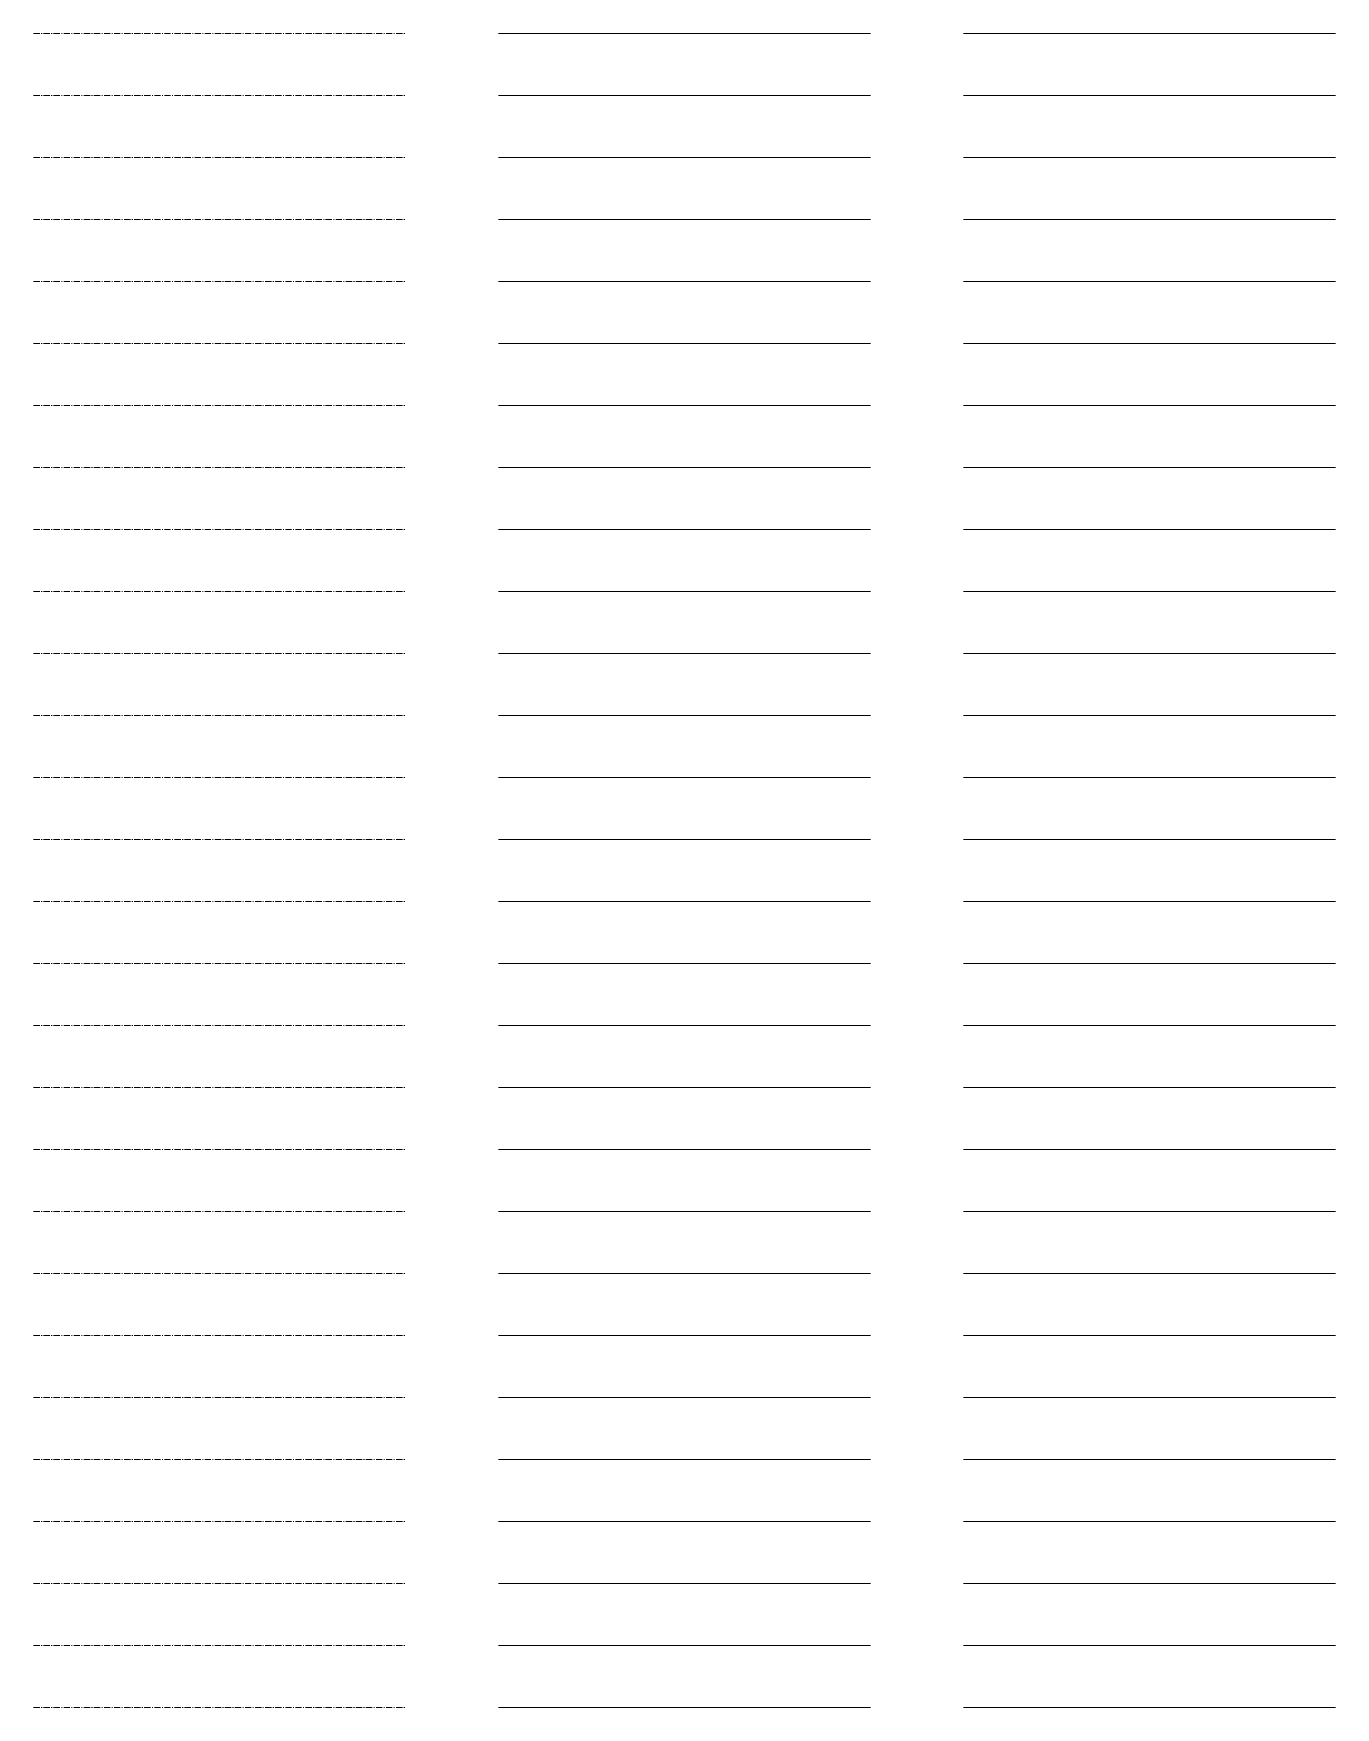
# Model space of a CAD drawing. Header units: metres. Extents: x -170 to 2070, y -13 to 17840.
# Drawn here: x 1650 to 2070, y 1100 to 1640 of the extents above; entities that cross this region are included whole.
import ezdxf
from ezdxf.lldxf.tags import DXFTag

# ---------------------------------------------------------------- set-up
doc = ezdxf.new("R2010")
doc.units = ezdxf.units.M
doc.linetypes.add('KL-VERLATEN-SO', pattern=[3.25, 2, -0.5, 0.25, -0.5])
for name, color, linetype, lineweight in [('B-OI-KL-ET_LS_DISTRIBUTIE_230 V_2x2.5Cu as2.5-(IN BEDRIJF)-G', 14, 'Continuous', 18), ('B-OI-KL-ET_LS_DISTRIBUTIE_230 V_2x2.5Cu as2.5-(RESERVE)-G', 14, 'KL-RESERVE-SO', 18), ('B-OI-KL-ET_LS_DISTRIBUTIE_230 V_2x2.5Cu as2.5-(VERLATEN)-G', 14, 'KL-VERLATEN-SO', 18), ('B-OI-KL-ET_LS_DISTRIBUTIE_230 V_3x10Cu as10-(IN BEDRIJF)-G', 14, 'Continuous', 18), ('B-OI-KL-ET_LS_DISTRIBUTIE_230 V_3x10Cu as10-(RESERVE)-G', 14, 'KL-RESERVE-SO', 18), ('B-OI-KL-ET_LS_DISTRIBUTIE_230 V_3x10Cu as10-(VERLATEN)-G', 14, 'KL-VERLATEN-SO', 18), ('B-OI-KL-ET_LS_DISTRIBUTIE_230 V_3x2.5Cu as2.5-(IN BEDRIJF)-G', 14, 'Continuous', 18), ('B-OI-KL-ET_LS_DISTRIBUTIE_230 V_3x2.5Cu as2.5-(RESERVE)-G', 14, 'KL-RESERVE-SO', 18), ('B-OI-KL-ET_LS_DISTRIBUTIE_230 V_3x2.5Cu as2.5-(VERLATEN)-G', 14, 'KL-VERLATEN-SO', 18), ('B-OI-KL-ET_LS_DISTRIBUTIE_230 V_3x6Cu as6-(IN BEDRIJF)-G', 14, 'Continuous', 18), ('B-OI-KL-ET_LS_DISTRIBUTIE_230 V_3x6Cu as6-(RESERVE)-G', 14, 'KL-RESERVE-SO', 18), ('B-OI-KL-ET_LS_DISTRIBUTIE_230 V_3x6Cu as6-(VERLATEN)-G', 14, 'KL-VERLATEN-SO', 18), ('B-OI-KL-ET_LS_DISTRIBUTIE_230 V_4x10Cu as10-(IN BEDRIJF)-G', 14, 'Continuous', 18), ('B-OI-KL-ET_LS_DISTRIBUTIE_230 V_4x10Cu as10-(RESERVE)-G', 14, 'KL-RESERVE-SO', 18), ('B-OI-KL-ET_LS_DISTRIBUTIE_230 V_4x10Cu as10-(VERLATEN)-G', 14, 'KL-VERLATEN-SO', 18), ('B-OI-KL-ET_LS_DISTRIBUTIE_230 V_4x150Al 4x6Cu as50Cu-(IN BEDRIJF)-G', 14, 'Continuous', 18), ('B-OI-KL-ET_LS_DISTRIBUTIE_230 V_4x150Al 4x6Cu as50Cu-(RESERVE)-G', 14, 'KL-RESERVE-SO', 18), ('B-OI-KL-ET_LS_DISTRIBUTIE_230 V_4x150Al 4x6Cu as50Cu-(VERLATEN)-G', 14, 'KL-VERLATEN-SO', 18), ('B-OI-KL-ET_LS_DISTRIBUTIE_230 V_4x150Al as50Cu-(IN BEDRIJF)-G', 14, 'Continuous', 18), ('B-OI-KL-ET_LS_DISTRIBUTIE_230 V_4x150Al as50Cu-(RESERVE)-G', 14, 'KL-RESERVE-SO', 18), ('B-OI-KL-ET_LS_DISTRIBUTIE_230 V_4x150Al as50Cu-(VERLATEN)-G', 14, 'KL-VERLATEN-SO', 18), ('B-OI-KL-ET_LS_DISTRIBUTIE_230 V_4x16Cu as16-(IN BEDRIJF)-G', 14, 'Continuous', 18), ('B-OI-KL-ET_LS_DISTRIBUTIE_230 V_4x16Cu as16-(RESERVE)-G', 14, 'KL-RESERVE-SO', 18), ('B-OI-KL-ET_LS_DISTRIBUTIE_230 V_4x16Cu as16-(VERLATEN)-G', 14, 'KL-VERLATEN-SO', 18), ('B-OI-KL-ET_LS_DISTRIBUTIE_230 V_4x2.5Cu as2.5-(IN BEDRIJF)-G', 14, 'Continuous', 18), ('B-OI-KL-ET_LS_DISTRIBUTIE_230 V_4x2.5Cu as2.5-(RESERVE)-G', 14, 'KL-RESERVE-SO', 18), ('B-OI-KL-ET_LS_DISTRIBUTIE_230 V_4x2.5Cu as2.5-(VERLATEN)-G', 14, 'KL-VERLATEN-SO', 18), ('B-OI-KL-ET_LS_DISTRIBUTIE_230 V_4x50Al 4x2.5Cu as25Cu-(IN BEDRIJF)-G', 14, 'Continuous', 18), ('B-OI-KL-ET_LS_DISTRIBUTIE_230 V_4x50Al 4x2.5Cu as25Cu-(RESERVE)-G', 14, 'KL-RESERVE-SO', 18), ('B-OI-KL-ET_LS_DISTRIBUTIE_230 V_4x50Al 4x2.5Cu as25Cu-(VERLATEN)-G', 14, 'KL-VERLATEN-SO', 18), ('B-OI-KL-ET_LS_DISTRIBUTIE_230 V_4x6Cu as6-(IN BEDRIJF)-G', 14, 'Continuous', 18), ('B-OI-KL-ET_LS_DISTRIBUTIE_230 V_4x6Cu as6-(RESERVE)-G', 14, 'KL-RESERVE-SO', 18), ('B-OI-KL-ET_LS_DISTRIBUTIE_230 V_4x6Cu as6-(VERLATEN)-G', 14, 'KL-VERLATEN-SO', 18), ('B-OI-KL-ET_LS_DISTRIBUTIE_230 V_4x95Al 4x6Cu as35Cu-(IN BEDRIJF)-G', 14, 'Continuous', 18), ('B-OI-KL-ET_LS_DISTRIBUTIE_230 V_4x95Al 4x6Cu as35Cu-(RESERVE)-G', 14, 'KL-RESERVE-SO', 18), ('B-OI-KL-ET_LS_DISTRIBUTIE_230 V_4x95Al 4x6Cu as35Cu-(VERLATEN)-G', 14, 'KL-VERLATEN-SO', 18), ('B-OI-KL-ET_LS_DISTRIBUTIE_230 V_5x10Cu-(IN BEDRIJF)-G', 14, 'Continuous', 18), ('B-OI-KL-ET_LS_DISTRIBUTIE_230 V_5x10Cu-(RESERVE)-G', 14, 'KL-RESERVE-SO', 18), ('B-OI-KL-ET_LS_DISTRIBUTIE_230 V_5x10Cu-(VERLATEN)-G', 14, 'KL-VERLATEN-SO', 18), ('B-OI-KL-ET_LS_DISTRIBUTIE_230 V_5x16Cu-(IN BEDRIJF)-G', 14, 'Continuous', 18), ('B-OI-KL-ET_LS_DISTRIBUTIE_230 V_5x16Cu-(RESERVE)-G', 14, 'KL-RESERVE-SO', 18), ('B-OI-KL-ET_LS_DISTRIBUTIE_230 V_5x16Cu-(VERLATEN)-G', 14, 'KL-VERLATEN-SO', 18), ('B-OI-KL-ET_LS_DISTRIBUTIE_230 V_OVERIG-(IN BEDRIJF)-G', 14, 'Continuous', 18), ('B-OI-KL-ET_LS_DISTRIBUTIE_230 V_OVERIG-(RESERVE)-G', 14, 'KL-RESERVE-SO', 18), ('B-OI-KL-ET_LS_DISTRIBUTIE_230 V_OVERIG-(VERLATEN)-G', 14, 'KL-VERLATEN-SO', 18), ('B-OI-KL-ET_LS_DISTRIBUTIE_400 V_2x2.5Cu as2.5-(IN BEDRIJF)-G', 14, 'Continuous', 18), ('B-OI-KL-ET_LS_DISTRIBUTIE_400 V_2x2.5Cu as2.5-(RESERVE)-G', 14, 'KL-RESERVE-SO', 18), ('B-OI-KL-ET_LS_DISTRIBUTIE_400 V_2x2.5Cu as2.5-(VERLATEN)-G', 14, 'KL-VERLATEN-SO', 18), ('B-OI-KL-ET_LS_DISTRIBUTIE_400 V_3x10Cu as10-(IN BEDRIJF)-G', 14, 'Continuous', 18), ('B-OI-KL-ET_LS_DISTRIBUTIE_400 V_3x10Cu as10-(RESERVE)-G', 14, 'KL-RESERVE-SO', 18), ('B-OI-KL-ET_LS_DISTRIBUTIE_400 V_3x10Cu as10-(VERLATEN)-G', 14, 'KL-VERLATEN-SO', 18), ('B-OI-KL-ET_LS_DISTRIBUTIE_400 V_3x2.5Cu as2.5-(IN BEDRIJF)-G', 14, 'Continuous', 18), ('B-OI-KL-ET_LS_DISTRIBUTIE_400 V_3x2.5Cu as2.5-(RESERVE)-G', 14, 'KL-RESERVE-SO', 18), ('B-OI-KL-ET_LS_DISTRIBUTIE_400 V_3x2.5Cu as2.5-(VERLATEN)-G', 14, 'KL-VERLATEN-SO', 18), ('B-OI-KL-ET_LS_DISTRIBUTIE_400 V_3x6Cu as6-(IN BEDRIJF)-G', 14, 'Continuous', 18), ('B-OI-KL-ET_LS_DISTRIBUTIE_400 V_3x6Cu as6-(RESERVE)-G', 14, 'KL-RESERVE-SO', 18), ('B-OI-KL-ET_LS_DISTRIBUTIE_400 V_3x6Cu as6-(VERLATEN)-G', 14, 'KL-VERLATEN-SO', 18), ('B-OI-KL-ET_LS_DISTRIBUTIE_400 V_4x10Cu as10-(IN BEDRIJF)-G', 14, 'Continuous', 18), ('B-OI-KL-ET_LS_DISTRIBUTIE_400 V_4x10Cu as10-(RESERVE)-G', 14, 'KL-RESERVE-SO', 18), ('B-OI-KL-ET_LS_DISTRIBUTIE_400 V_4x10Cu as10-(VERLATEN)-G', 14, 'KL-VERLATEN-SO', 18), ('B-OI-KL-ET_LS_DISTRIBUTIE_400 V_4x150Al 4x6Cu as50Cu-(IN BEDRIJF)-G', 14, 'Continuous', 18), ('B-OI-KL-ET_LS_DISTRIBUTIE_400 V_4x150Al 4x6Cu as50Cu-(RESERVE)-G', 14, 'KL-RESERVE-SO', 18), ('B-OI-KL-ET_LS_DISTRIBUTIE_400 V_4x150Al 4x6Cu as50Cu-(VERLATEN)-G', 14, 'KL-VERLATEN-SO', 18), ('B-OI-KL-ET_LS_DISTRIBUTIE_400 V_4x150Al as50Cu-(IN BEDRIJF)-G', 14, 'Continuous', 18), ('B-OI-KL-ET_LS_DISTRIBUTIE_400 V_4x150Al as50Cu-(RESERVE)-G', 14, 'KL-RESERVE-SO', 18), ('B-OI-KL-ET_LS_DISTRIBUTIE_400 V_4x150Al as50Cu-(VERLATEN)-G', 14, 'KL-VERLATEN-SO', 18), ('B-OI-KL-ET_LS_DISTRIBUTIE_400 V_4x16Cu as16-(IN BEDRIJF)-G', 14, 'Continuous', 18), ('B-OI-KL-ET_LS_DISTRIBUTIE_400 V_4x16Cu as16-(RESERVE)-G', 14, 'KL-RESERVE-SO', 18), ('B-OI-KL-ET_LS_DISTRIBUTIE_400 V_4x16Cu as16-(VERLATEN)-G', 14, 'KL-VERLATEN-SO', 18), ('B-OI-KL-ET_LS_DISTRIBUTIE_400 V_4x2.5Cu as2.5-(IN BEDRIJF)-G', 14, 'Continuous', 18), ('B-OI-KL-ET_LS_DISTRIBUTIE_400 V_4x2.5Cu as2.5-(RESERVE)-G', 14, 'KL-RESERVE-SO', 18), ('B-OI-KL-ET_LS_DISTRIBUTIE_400 V_4x2.5Cu as2.5-(VERLATEN)-G', 14, 'KL-VERLATEN-SO', 18), ('B-OI-KL-ET_LS_DISTRIBUTIE_400 V_4x50Al 4x2.5Cu as25Cu-(IN BEDRIJF)-G', 14, 'Continuous', 18), ('B-OI-KL-ET_LS_DISTRIBUTIE_400 V_4x50Al 4x2.5Cu as25Cu-(RESERVE)-G', 14, 'KL-RESERVE-SO', 18), ('B-OI-KL-ET_LS_DISTRIBUTIE_400 V_4x50Al 4x2.5Cu as25Cu-(VERLATEN)-G', 14, 'KL-VERLATEN-SO', 18), ('B-OI-KL-ET_LS_DISTRIBUTIE_400 V_4x6Cu as6-(IN BEDRIJF)-G', 14, 'Continuous', 18), ('B-OI-KL-ET_LS_DISTRIBUTIE_400 V_4x6Cu as6-(RESERVE)-G', 14, 'KL-RESERVE-SO', 18), ('B-OI-KL-ET_LS_DISTRIBUTIE_400 V_4x6Cu as6-(VERLATEN)-G', 14, 'KL-VERLATEN-SO', 18), ('B-OI-KL-ET_LS_DISTRIBUTIE_400 V_4x95Al 4x6Cu as35Cu-(IN BEDRIJF)-G', 14, 'Continuous', 18), ('B-OI-KL-ET_LS_DISTRIBUTIE_400 V_4x95Al 4x6Cu as35Cu-(RESERVE)-G', 14, 'KL-RESERVE-SO', 18), ('B-OI-KL-ET_LS_DISTRIBUTIE_400 V_4x95Al 4x6Cu as35Cu-(VERLATEN)-G', 14, 'KL-VERLATEN-SO', 18), ('B-OI-KL-ET_LS_DISTRIBUTIE_400 V_5x10Cu-(IN BEDRIJF)-G', 14, 'Continuous', 18), ('B-OI-KL-ET_LS_DISTRIBUTIE_400 V_5x10Cu-(RESERVE)-G', 14, 'KL-RESERVE-SO', 18), ('B-OI-KL-ET_LS_DISTRIBUTIE_400 V_5x10Cu-(VERLATEN)-G', 14, 'KL-VERLATEN-SO', 18)]:
    doc.layers.add(name, color=color, linetype=linetype, lineweight=lineweight)
tags = doc.linetypes.add('KL-RESERVE-SO', pattern='A,7,-2,["RS",Standard,S=1,R=0,X=-1,Y=-0.5],-1.5', length=10.5).pattern_tags.tags
tags[6] = DXFTag(74, 10)

msp = doc.modelspace()

# ---------------------------------------------------------------- linework, layer by layer
at = {"layer": 'B-OI-KL-ET_LS_DISTRIBUTIE_230 V_2x2.5Cu as2.5-(IN BEDRIJF)-G'}
msp.add_line((1950, 1100), (2070, 1100), dxfattribs=at)
at = {"layer": 'B-OI-KL-ET_LS_DISTRIBUTIE_230 V_2x2.5Cu as2.5-(RESERVE)-G'}
msp.add_line((1800, 1100), (1920, 1100), dxfattribs=at)
at = {"layer": 'B-OI-KL-ET_LS_DISTRIBUTIE_230 V_2x2.5Cu as2.5-(VERLATEN)-G'}
msp.add_line((1650, 1100), (1770, 1100), dxfattribs=at)
at = {"layer": 'B-OI-KL-ET_LS_DISTRIBUTIE_230 V_3x10Cu as10-(IN BEDRIJF)-G'}
msp.add_line((1950, 1120), (2070, 1120), dxfattribs=at)
at = {"layer": 'B-OI-KL-ET_LS_DISTRIBUTIE_230 V_3x10Cu as10-(RESERVE)-G'}
msp.add_line((1800, 1120), (1920, 1120), dxfattribs=at)
at = {"layer": 'B-OI-KL-ET_LS_DISTRIBUTIE_230 V_3x10Cu as10-(VERLATEN)-G'}
msp.add_line((1650, 1120), (1770, 1120), dxfattribs=at)
at = {"layer": 'B-OI-KL-ET_LS_DISTRIBUTIE_230 V_3x2.5Cu as2.5-(IN BEDRIJF)-G'}
msp.add_line((1950, 1140), (2070, 1140), dxfattribs=at)
at = {"layer": 'B-OI-KL-ET_LS_DISTRIBUTIE_230 V_3x2.5Cu as2.5-(RESERVE)-G'}
msp.add_line((1800, 1140), (1920, 1140), dxfattribs=at)
at = {"layer": 'B-OI-KL-ET_LS_DISTRIBUTIE_230 V_3x2.5Cu as2.5-(VERLATEN)-G'}
msp.add_line((1650, 1140), (1770, 1140), dxfattribs=at)
at = {"layer": 'B-OI-KL-ET_LS_DISTRIBUTIE_230 V_3x6Cu as6-(IN BEDRIJF)-G'}
msp.add_line((1950, 1160), (2070, 1160), dxfattribs=at)
at = {"layer": 'B-OI-KL-ET_LS_DISTRIBUTIE_230 V_3x6Cu as6-(RESERVE)-G'}
msp.add_line((1800, 1160), (1920, 1160), dxfattribs=at)
at = {"layer": 'B-OI-KL-ET_LS_DISTRIBUTIE_230 V_3x6Cu as6-(VERLATEN)-G'}
msp.add_line((1650, 1160), (1770, 1160), dxfattribs=at)
at = {"layer": 'B-OI-KL-ET_LS_DISTRIBUTIE_230 V_4x10Cu as10-(IN BEDRIJF)-G'}
msp.add_line((1950, 1180), (2070, 1180), dxfattribs=at)
at = {"layer": 'B-OI-KL-ET_LS_DISTRIBUTIE_230 V_4x10Cu as10-(RESERVE)-G'}
msp.add_line((1800, 1180), (1920, 1180), dxfattribs=at)
at = {"layer": 'B-OI-KL-ET_LS_DISTRIBUTIE_230 V_4x10Cu as10-(VERLATEN)-G'}
msp.add_line((1650, 1180), (1770, 1180), dxfattribs=at)
at = {"layer": 'B-OI-KL-ET_LS_DISTRIBUTIE_230 V_4x150Al 4x6Cu as50Cu-(IN BEDRIJF)-G'}
msp.add_line((1950, 1200), (2070, 1200), dxfattribs=at)
at = {"layer": 'B-OI-KL-ET_LS_DISTRIBUTIE_230 V_4x150Al 4x6Cu as50Cu-(RESERVE)-G'}
msp.add_line((1800, 1200), (1920, 1200), dxfattribs=at)
at = {"layer": 'B-OI-KL-ET_LS_DISTRIBUTIE_230 V_4x150Al 4x6Cu as50Cu-(VERLATEN)-G'}
msp.add_line((1650, 1200), (1770, 1200), dxfattribs=at)
at = {"layer": 'B-OI-KL-ET_LS_DISTRIBUTIE_230 V_4x150Al as50Cu-(IN BEDRIJF)-G'}
msp.add_line((1950, 1220), (2070, 1220), dxfattribs=at)
at = {"layer": 'B-OI-KL-ET_LS_DISTRIBUTIE_230 V_4x150Al as50Cu-(RESERVE)-G'}
msp.add_line((1800, 1220), (1920, 1220), dxfattribs=at)
at = {"layer": 'B-OI-KL-ET_LS_DISTRIBUTIE_230 V_4x150Al as50Cu-(VERLATEN)-G'}
msp.add_line((1650, 1220), (1770, 1220), dxfattribs=at)
at = {"layer": 'B-OI-KL-ET_LS_DISTRIBUTIE_230 V_4x16Cu as16-(IN BEDRIJF)-G'}
msp.add_line((1950, 1240), (2070, 1240), dxfattribs=at)
at = {"layer": 'B-OI-KL-ET_LS_DISTRIBUTIE_230 V_4x16Cu as16-(RESERVE)-G'}
msp.add_line((1800, 1240), (1920, 1240), dxfattribs=at)
at = {"layer": 'B-OI-KL-ET_LS_DISTRIBUTIE_230 V_4x16Cu as16-(VERLATEN)-G'}
msp.add_line((1650, 1240), (1770, 1240), dxfattribs=at)
at = {"layer": 'B-OI-KL-ET_LS_DISTRIBUTIE_230 V_4x2.5Cu as2.5-(IN BEDRIJF)-G'}
msp.add_line((1950, 1260), (2070, 1260), dxfattribs=at)
at = {"layer": 'B-OI-KL-ET_LS_DISTRIBUTIE_230 V_4x2.5Cu as2.5-(RESERVE)-G'}
msp.add_line((1800, 1260), (1920, 1260), dxfattribs=at)
at = {"layer": 'B-OI-KL-ET_LS_DISTRIBUTIE_230 V_4x2.5Cu as2.5-(VERLATEN)-G'}
msp.add_line((1650, 1260), (1770, 1260), dxfattribs=at)
at = {"layer": 'B-OI-KL-ET_LS_DISTRIBUTIE_230 V_4x50Al 4x2.5Cu as25Cu-(IN BEDRIJF)-G'}
msp.add_line((1950, 1280), (2070, 1280), dxfattribs=at)
at = {"layer": 'B-OI-KL-ET_LS_DISTRIBUTIE_230 V_4x50Al 4x2.5Cu as25Cu-(RESERVE)-G'}
msp.add_line((1800, 1280), (1920, 1280), dxfattribs=at)
at = {"layer": 'B-OI-KL-ET_LS_DISTRIBUTIE_230 V_4x50Al 4x2.5Cu as25Cu-(VERLATEN)-G'}
msp.add_line((1650, 1280), (1770, 1280), dxfattribs=at)
at = {"layer": 'B-OI-KL-ET_LS_DISTRIBUTIE_230 V_4x6Cu as6-(IN BEDRIJF)-G'}
msp.add_line((1950, 1300), (2070, 1300), dxfattribs=at)
at = {"layer": 'B-OI-KL-ET_LS_DISTRIBUTIE_230 V_4x6Cu as6-(RESERVE)-G'}
msp.add_line((1800, 1300), (1920, 1300), dxfattribs=at)
at = {"layer": 'B-OI-KL-ET_LS_DISTRIBUTIE_230 V_4x6Cu as6-(VERLATEN)-G'}
msp.add_line((1650, 1300), (1770, 1300), dxfattribs=at)
at = {"layer": 'B-OI-KL-ET_LS_DISTRIBUTIE_230 V_4x95Al 4x6Cu as35Cu-(IN BEDRIJF)-G'}
msp.add_line((1950, 1320), (2070, 1320), dxfattribs=at)
at = {"layer": 'B-OI-KL-ET_LS_DISTRIBUTIE_230 V_4x95Al 4x6Cu as35Cu-(RESERVE)-G'}
msp.add_line((1800, 1320), (1920, 1320), dxfattribs=at)
at = {"layer": 'B-OI-KL-ET_LS_DISTRIBUTIE_230 V_4x95Al 4x6Cu as35Cu-(VERLATEN)-G'}
msp.add_line((1650, 1320), (1770, 1320), dxfattribs=at)
at = {"layer": 'B-OI-KL-ET_LS_DISTRIBUTIE_230 V_5x10Cu-(IN BEDRIJF)-G'}
msp.add_line((1950, 1340), (2070, 1340), dxfattribs=at)
at = {"layer": 'B-OI-KL-ET_LS_DISTRIBUTIE_230 V_5x10Cu-(RESERVE)-G'}
msp.add_line((1800, 1340), (1920, 1340), dxfattribs=at)
at = {"layer": 'B-OI-KL-ET_LS_DISTRIBUTIE_230 V_5x10Cu-(VERLATEN)-G'}
msp.add_line((1650, 1340), (1770, 1340), dxfattribs=at)
at = {"layer": 'B-OI-KL-ET_LS_DISTRIBUTIE_230 V_5x16Cu-(IN BEDRIJF)-G'}
msp.add_line((1950, 1360), (2070, 1360), dxfattribs=at)
at = {"layer": 'B-OI-KL-ET_LS_DISTRIBUTIE_230 V_5x16Cu-(RESERVE)-G'}
msp.add_line((1800, 1360), (1920, 1360), dxfattribs=at)
at = {"layer": 'B-OI-KL-ET_LS_DISTRIBUTIE_230 V_5x16Cu-(VERLATEN)-G'}
msp.add_line((1650, 1360), (1770, 1360), dxfattribs=at)
at = {"layer": 'B-OI-KL-ET_LS_DISTRIBUTIE_230 V_OVERIG-(IN BEDRIJF)-G'}
msp.add_line((1950, 1380), (2070, 1380), dxfattribs=at)
at = {"layer": 'B-OI-KL-ET_LS_DISTRIBUTIE_230 V_OVERIG-(RESERVE)-G'}
msp.add_line((1800, 1380), (1920, 1380), dxfattribs=at)
at = {"layer": 'B-OI-KL-ET_LS_DISTRIBUTIE_230 V_OVERIG-(VERLATEN)-G'}
msp.add_line((1650, 1380), (1770, 1380), dxfattribs=at)
at = {"layer": 'B-OI-KL-ET_LS_DISTRIBUTIE_400 V_2x2.5Cu as2.5-(IN BEDRIJF)-G'}
msp.add_line((1950, 1400), (2070, 1400), dxfattribs=at)
at = {"layer": 'B-OI-KL-ET_LS_DISTRIBUTIE_400 V_2x2.5Cu as2.5-(RESERVE)-G'}
msp.add_line((1800, 1400), (1920, 1400), dxfattribs=at)
at = {"layer": 'B-OI-KL-ET_LS_DISTRIBUTIE_400 V_2x2.5Cu as2.5-(VERLATEN)-G'}
msp.add_line((1650, 1400), (1770, 1400), dxfattribs=at)
at = {"layer": 'B-OI-KL-ET_LS_DISTRIBUTIE_400 V_3x10Cu as10-(IN BEDRIJF)-G'}
msp.add_line((1950, 1420), (2070, 1420), dxfattribs=at)
at = {"layer": 'B-OI-KL-ET_LS_DISTRIBUTIE_400 V_3x10Cu as10-(RESERVE)-G'}
msp.add_line((1800, 1420), (1920, 1420), dxfattribs=at)
at = {"layer": 'B-OI-KL-ET_LS_DISTRIBUTIE_400 V_3x10Cu as10-(VERLATEN)-G'}
msp.add_line((1650, 1420), (1770, 1420), dxfattribs=at)
at = {"layer": 'B-OI-KL-ET_LS_DISTRIBUTIE_400 V_3x2.5Cu as2.5-(IN BEDRIJF)-G'}
msp.add_line((1950, 1440), (2070, 1440), dxfattribs=at)
at = {"layer": 'B-OI-KL-ET_LS_DISTRIBUTIE_400 V_3x2.5Cu as2.5-(RESERVE)-G'}
msp.add_line((1800, 1440), (1920, 1440), dxfattribs=at)
at = {"layer": 'B-OI-KL-ET_LS_DISTRIBUTIE_400 V_3x2.5Cu as2.5-(VERLATEN)-G'}
msp.add_line((1650, 1440), (1770, 1440), dxfattribs=at)
at = {"layer": 'B-OI-KL-ET_LS_DISTRIBUTIE_400 V_3x6Cu as6-(IN BEDRIJF)-G'}
msp.add_line((1950, 1460), (2070, 1460), dxfattribs=at)
at = {"layer": 'B-OI-KL-ET_LS_DISTRIBUTIE_400 V_3x6Cu as6-(RESERVE)-G'}
msp.add_line((1800, 1460), (1920, 1460), dxfattribs=at)
at = {"layer": 'B-OI-KL-ET_LS_DISTRIBUTIE_400 V_3x6Cu as6-(VERLATEN)-G'}
msp.add_line((1650, 1460), (1770, 1460), dxfattribs=at)
at = {"layer": 'B-OI-KL-ET_LS_DISTRIBUTIE_400 V_4x10Cu as10-(IN BEDRIJF)-G'}
msp.add_line((1950, 1480), (2070, 1480), dxfattribs=at)
at = {"layer": 'B-OI-KL-ET_LS_DISTRIBUTIE_400 V_4x10Cu as10-(RESERVE)-G'}
msp.add_line((1800, 1480), (1920, 1480), dxfattribs=at)
at = {"layer": 'B-OI-KL-ET_LS_DISTRIBUTIE_400 V_4x10Cu as10-(VERLATEN)-G'}
msp.add_line((1650, 1480), (1770, 1480), dxfattribs=at)
at = {"layer": 'B-OI-KL-ET_LS_DISTRIBUTIE_400 V_4x150Al 4x6Cu as50Cu-(IN BEDRIJF)-G'}
msp.add_line((1950, 1500), (2070, 1500), dxfattribs=at)
at = {"layer": 'B-OI-KL-ET_LS_DISTRIBUTIE_400 V_4x150Al 4x6Cu as50Cu-(RESERVE)-G'}
msp.add_line((1800, 1500), (1920, 1500), dxfattribs=at)
at = {"layer": 'B-OI-KL-ET_LS_DISTRIBUTIE_400 V_4x150Al 4x6Cu as50Cu-(VERLATEN)-G'}
msp.add_line((1650, 1500), (1770, 1500), dxfattribs=at)
at = {"layer": 'B-OI-KL-ET_LS_DISTRIBUTIE_400 V_4x150Al as50Cu-(IN BEDRIJF)-G'}
msp.add_line((1950, 1520), (2070, 1520), dxfattribs=at)
at = {"layer": 'B-OI-KL-ET_LS_DISTRIBUTIE_400 V_4x150Al as50Cu-(RESERVE)-G'}
msp.add_line((1800, 1520), (1920, 1520), dxfattribs=at)
at = {"layer": 'B-OI-KL-ET_LS_DISTRIBUTIE_400 V_4x150Al as50Cu-(VERLATEN)-G'}
msp.add_line((1650, 1520), (1770, 1520), dxfattribs=at)
at = {"layer": 'B-OI-KL-ET_LS_DISTRIBUTIE_400 V_4x16Cu as16-(IN BEDRIJF)-G'}
msp.add_line((1950, 1540), (2070, 1540), dxfattribs=at)
at = {"layer": 'B-OI-KL-ET_LS_DISTRIBUTIE_400 V_4x16Cu as16-(RESERVE)-G'}
msp.add_line((1800, 1540), (1920, 1540), dxfattribs=at)
at = {"layer": 'B-OI-KL-ET_LS_DISTRIBUTIE_400 V_4x16Cu as16-(VERLATEN)-G'}
msp.add_line((1650, 1540), (1770, 1540), dxfattribs=at)
at = {"layer": 'B-OI-KL-ET_LS_DISTRIBUTIE_400 V_4x2.5Cu as2.5-(IN BEDRIJF)-G'}
msp.add_line((1950, 1560), (2070, 1560), dxfattribs=at)
at = {"layer": 'B-OI-KL-ET_LS_DISTRIBUTIE_400 V_4x2.5Cu as2.5-(RESERVE)-G'}
msp.add_line((1800, 1560), (1920, 1560), dxfattribs=at)
at = {"layer": 'B-OI-KL-ET_LS_DISTRIBUTIE_400 V_4x2.5Cu as2.5-(VERLATEN)-G'}
msp.add_line((1650, 1560), (1770, 1560), dxfattribs=at)
at = {"layer": 'B-OI-KL-ET_LS_DISTRIBUTIE_400 V_4x50Al 4x2.5Cu as25Cu-(IN BEDRIJF)-G'}
msp.add_line((1950, 1580), (2070, 1580), dxfattribs=at)
at = {"layer": 'B-OI-KL-ET_LS_DISTRIBUTIE_400 V_4x50Al 4x2.5Cu as25Cu-(RESERVE)-G'}
msp.add_line((1800, 1580), (1920, 1580), dxfattribs=at)
at = {"layer": 'B-OI-KL-ET_LS_DISTRIBUTIE_400 V_4x50Al 4x2.5Cu as25Cu-(VERLATEN)-G'}
msp.add_line((1650, 1580), (1770, 1580), dxfattribs=at)
at = {"layer": 'B-OI-KL-ET_LS_DISTRIBUTIE_400 V_4x6Cu as6-(IN BEDRIJF)-G'}
msp.add_line((1950, 1600), (2070, 1600), dxfattribs=at)
at = {"layer": 'B-OI-KL-ET_LS_DISTRIBUTIE_400 V_4x6Cu as6-(RESERVE)-G'}
msp.add_line((1800, 1600), (1920, 1600), dxfattribs=at)
at = {"layer": 'B-OI-KL-ET_LS_DISTRIBUTIE_400 V_4x6Cu as6-(VERLATEN)-G'}
msp.add_line((1650, 1600), (1770, 1600), dxfattribs=at)
at = {"layer": 'B-OI-KL-ET_LS_DISTRIBUTIE_400 V_4x95Al 4x6Cu as35Cu-(IN BEDRIJF)-G'}
msp.add_line((1950, 1620), (2070, 1620), dxfattribs=at)
at = {"layer": 'B-OI-KL-ET_LS_DISTRIBUTIE_400 V_4x95Al 4x6Cu as35Cu-(RESERVE)-G'}
msp.add_line((1800, 1620), (1920, 1620), dxfattribs=at)
at = {"layer": 'B-OI-KL-ET_LS_DISTRIBUTIE_400 V_4x95Al 4x6Cu as35Cu-(VERLATEN)-G'}
msp.add_line((1650, 1620), (1770, 1620), dxfattribs=at)
at = {"layer": 'B-OI-KL-ET_LS_DISTRIBUTIE_400 V_5x10Cu-(IN BEDRIJF)-G'}
msp.add_line((1950, 1640), (2070, 1640), dxfattribs=at)
at = {"layer": 'B-OI-KL-ET_LS_DISTRIBUTIE_400 V_5x10Cu-(RESERVE)-G'}
msp.add_line((1800, 1640), (1920, 1640), dxfattribs=at)
at = {"layer": 'B-OI-KL-ET_LS_DISTRIBUTIE_400 V_5x10Cu-(VERLATEN)-G'}
msp.add_line((1650, 1640), (1770, 1640), dxfattribs=at)

doc.saveas('drawing.dxf')
